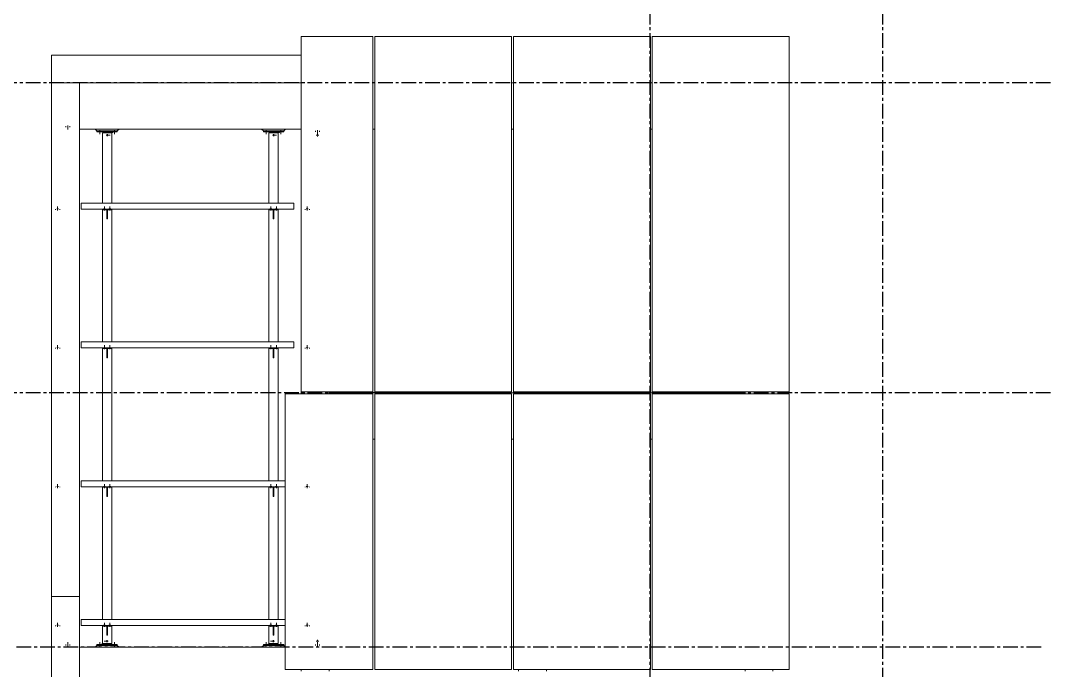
# Model space of a CAD drawing. Header units: millimetres. Extents: x 3774 to 718460, y -768339 to 192544.
# Drawn here: x 477347 to 488485, y -632960 to -625937 of the extents above; entities that cross this region are included whole.
import ezdxf

# ---------------------------------------------------------------- set-up
doc = ezdxf.new("R2010")
doc.units = ezdxf.units.MM
for name, pattern in [('CENTER', [50.8, 31.75, -6.35, 6.35, -6.35]), ('XKITLINE00', [0]), ('XKITLINE02', [4, 2, -2])]:
    doc.linetypes.add(name, pattern=pattern)
doc.layers.add('000 - EXISTING_PRECAST_MAIN_COLOR_2', color=7, linetype='Continuous')
doc.layers.add('Bolt', color=7, linetype='Continuous', lineweight=0)
doc.layers.add('Part', color=7, linetype='Continuous', lineweight=0)

# ---------------------------------------------------------------- blocks, each defined once
blk = doc.blocks.new('*A24055287')
at = {"layer": 'Part', "color": 7, "linetype": 'XKITLINE00', "lineweight": 0}
for p, q in [((2690.472485, -60.713163), (2691.672565, -60.713163)), ((2690.472487, -60.79316), (2690.472487, -60.713163)), ((2692.072565, -60.713163), (2696.632565, -60.713163)), ((2697.032565, -60.713163), (2703.672565, -60.713163)), ((2704.072565, -60.713163), (2710.232565, -60.713163)), ((2710.632565, -60.713163), (2715.672565, -60.713163)), ((2716.072565, -60.713163), (2720.632565, -60.713163)), ((2721.032565, -60.713163), (2725.272565, -60.713163)), ((2725.672565, -60.713163), (2726.472549, -60.713163)), ((2726.472547, -60.713163), (2726.472549, -60.713163)), ((2726.472549, -60.713163), (2726.472549, -60.79316)), ((2694.272525, -64.713163), (2694.432525, -64.713163)), ((2706.272525, -64.713163), (2706.432525, -64.713163)), ((2718.272525, -64.713163), (2718.432525, -64.713163))]:
    blk.add_line(p, q, dxfattribs=at)
blk = doc.blocks.new('*A24065288')
at = {"layer": 'Part', "color": 7, "linetype": 'XKITLINE00', "lineweight": 0}
for p, q in [((2694.272525, -82.713163), (2694.432525, -82.713163)), ((2706.272525, -82.713163), (2706.432525, -82.713163)), ((2718.272525, -82.713163), (2718.432525, -82.713163)), ((2690.472487, -84.79316), (2690.472487, -84.63316)), ((2726.472549, -84.79316), (2726.472549, -84.63316)), ((2694.272525, -86.713163), (2694.432525, -86.713163)), ((2706.272525, -86.713163), (2706.432525, -86.713163)), ((2718.272525, -86.713163), (2718.432525, -86.713163))]:
    blk.add_line(p, q, dxfattribs=at)
blk = doc.blocks.new('*A24075289')
at = {"layer": 'Part', "color": 7, "linetype": 'XKITLINE00', "lineweight": 0}
for p, q in [((2709.632565, -60.713163), (2710.232565, -60.713163)), ((2709.632565, -60.793163), (2709.632565, -60.713163)), ((2710.632565, -60.713163), (2711.232565, -60.713163)), ((2711.232565, -60.713163), (2711.232565, -60.793163))]:
    blk.add_line(p, q, dxfattribs=at)
blk = doc.blocks.new('*A24085290')
at = {"layer": 'Part', "color": 7, "linetype": 'XKITLINE00', "lineweight": 0}
for p, q in [((2694.272525, -33.913163), (2694.432525, -33.913163)), ((2706.272525, -33.913163), (2706.432525, -33.913163)), ((2718.272525, -33.913163), (2718.432525, -33.913163)), ((2694.272525, -37.913163), (2694.432525, -37.913163)), ((2706.272525, -37.913163), (2706.432525, -37.913163)), ((2718.272525, -37.913163), (2718.432525, -37.913163))]:
    blk.add_line(p, q, dxfattribs=at)
blk = doc.blocks.new('*A24165298')
at = {"layer": 'Part', "color": 7, "linetype": 'XKITLINE00', "lineweight": 0}
for p, q in [((2706.872491, -84.79316), (2706.872491, -84.63316)), ((2709.272491, -84.79316), (2709.272491, -84.63316)), ((2706.872491, -108.79316), (2706.872491, -108.63316)), ((2709.272491, -108.79316), (2709.272491, -108.63316))]:
    blk.add_line(p, q, dxfattribs=at)
blk = doc.blocks.new('*A24175299')
at = {"layer": 'Part', "color": 7, "linetype": 'XKITLINE00', "lineweight": 0}
for p, q in [((2726.472552, -84.79316), (2726.472552, -84.63316)), ((2728.872552, -84.79316), (2728.872552, -84.63316)), ((2726.472552, -108.79316), (2726.472552, -108.63316)), ((2728.872552, -108.79316), (2728.872552, -108.63316))]:
    blk.add_line(p, q, dxfattribs=at)
blk = doc.blocks.new('*A24185300')
at = {"layer": 'Part', "color": 7, "linetype": 'XKITLINE00', "lineweight": 0}
for p, q in [((2688.07249, -84.79316), (2688.07249, -84.63316)), ((2690.47249, -84.79316), (2690.47249, -84.63316)), ((2688.07249, -108.79316), (2688.07249, -108.63316)), ((2690.47249, -108.79316), (2690.47249, -108.63316))]:
    blk.add_line(p, q, dxfattribs=at)
blk = doc.blocks.new('*A24395321')
at = {"layer": 'Part', "color": 7, "linetype": 'XKITLINE00', "lineweight": 0}
for p, q in [((2666.472526, -124.713163), (2666.472526, -78.313163)), ((2666.472526, -78.313163), (2668.872526, -78.313163)), ((2668.872526, -124.713163), (2668.872526, -78.313163)), ((2666.472526, -124.713163), (2668.872526, -124.713163))]:
    blk.add_line(p, q, dxfattribs=at)
blk = doc.blocks.new('*A25105392')
at = {"layer": 'Part', "color": 7, "linetype": 'XKITLINE00', "lineweight": 0}
for p, q in [((2666.472526, -78.313163), (2666.472526, -33.913163)), ((2666.472526, -33.913163), (2668.872526, -33.913163)), ((2668.872526, -78.313163), (2668.872526, -33.913163)), ((2666.472526, -78.313163), (2668.872526, -78.313163))]:
    blk.add_line(p, q, dxfattribs=at)
blk = doc.blocks.new('*A25115393')
at = {"layer": 'Part', "color": 7, "linetype": 'XKITLINE00', "lineweight": 0}
for p, q in [((2686.072523, -38.233163), (2685.272523, -38.233163)), ((2685.272523, -44.313163), (2685.272523, -38.233163)), ((2686.072523, -44.313163), (2686.072523, -38.233163)), ((2685.272523, -56.313163), (2685.272523, -44.881163)), ((2686.072523, -56.313163), (2686.072523, -44.881163)), ((2685.272523, -68.313163), (2685.272523, -56.881163)), ((2686.072523, -68.313163), (2686.072523, -56.881163)), ((2685.272523, -80.313163), (2685.272523, -68.881163)), ((2686.072523, -80.313163), (2686.072523, -68.881163)), ((2685.272523, -82.393163), (2685.272523, -80.881163)), ((2686.072523, -82.393163), (2686.072523, -80.881163)), ((2685.272523, -82.393163), (2686.072523, -82.393163))]:
    blk.add_line(p, q, dxfattribs=at)
blk = doc.blocks.new('*A25125394')
at = {"layer": 'Part', "color": 7, "linetype": 'XKITLINE00', "lineweight": 0}
for p, q in [((2671.672523, -38.233163), (2670.872523, -38.233163)), ((2670.872523, -44.313163), (2670.872523, -38.233163)), ((2671.672523, -44.313163), (2671.672523, -38.233163)), ((2670.872523, -56.313163), (2670.872523, -44.881163)), ((2671.672523, -56.313163), (2671.672523, -44.881163)), ((2670.872523, -68.313163), (2670.872523, -56.881163)), ((2671.672523, -68.313163), (2671.672523, -56.881163)), ((2670.872523, -80.313163), (2670.872523, -68.881163)), ((2671.672523, -80.313163), (2671.672523, -68.881163)), ((2670.872523, -82.393163), (2670.872523, -80.881163)), ((2671.672523, -82.393163), (2671.672523, -80.881163)), ((2670.872523, -82.393163), (2671.672523, -82.393163))]:
    blk.add_line(p, q, dxfattribs=at)
blk = doc.blocks.new('*A25135395')
at = {"layer": 'Part', "color": 7, "linetype": 'XKITLINE00', "lineweight": 0}
for p, q in [((2685.648523, -81.681163), (2685.648523, -80.881163)), ((2685.648523, -80.881163), (2685.696523, -80.881163)), ((2685.696523, -81.681163), (2685.696523, -80.881163)), ((2685.648523, -81.121163), (2685.696523, -81.121163)), ((2685.648523, -81.681163), (2685.696523, -81.681163))]:
    blk.add_line(p, q, dxfattribs=at)
blk = doc.blocks.new('*A25145396')
at = {"layer": 'Part', "color": 7, "linetype": 'XKITLINE00', "lineweight": 0}
for p, q in [((2685.272523, -80.833163), (2685.272523, -80.881163)), ((2685.272523, -80.881163), (2686.072523, -80.881163)), ((2686.072523, -80.881163), (2686.072523, -80.833163))]:
    blk.add_line(p, q, dxfattribs=at)
blk = doc.blocks.new('*A25155397')
at = {"layer": 'Part', "color": 7, "linetype": 'XKITLINE00', "lineweight": 0}
for p, q in [((2685.608523, -82.433163), (2685.168523, -82.433163)), ((2685.168523, -82.433163), (2685.168523, -82.473163)), ((2685.608523, -82.393163), (2685.608523, -82.433163)), ((2685.648523, -82.473163), (2685.648523, -82.393163))]:
    blk.add_line(p, q, dxfattribs=at)
blk = doc.blocks.new('*A25165398')
at = {"layer": 'Part', "color": 7, "linetype": 'XKITLINE00', "lineweight": 0}
for p, q in [((2684.632523, -82.713163), (2684.792523, -82.553163)), ((2684.792523, -82.553163), (2686.552523, -82.553163)), ((2686.552523, -82.553163), (2686.672525, -82.673165))]:
    blk.add_line(p, q, dxfattribs=at)
blk = doc.blocks.new('*A25175399')
at = {"layer": 'Part', "color": 7, "linetype": 'XKITLINE00', "lineweight": 0}
for p, q in [((2686.552523, -82.473163), (2684.792523, -82.473163)), ((2684.792523, -82.473163), (2684.792523, -82.553163)), ((2686.552523, -82.553163), (2684.792523, -82.553163)), ((2686.552523, -82.473163), (2686.552523, -82.553163))]:
    blk.add_line(p, q, dxfattribs=at)
blk = doc.blocks.new('*A25195401')
at = {"layer": 'Part', "color": 7, "linetype": 'XKITLINE00', "lineweight": 0}
for p, q in [((2671.248523, -81.681163), (2671.248523, -80.881163)), ((2671.248523, -80.881163), (2671.296523, -80.881163)), ((2671.296523, -81.681163), (2671.296523, -80.881163)), ((2671.248523, -81.121163), (2671.296523, -81.121163)), ((2671.248523, -81.681163), (2671.296523, -81.681163))]:
    blk.add_line(p, q, dxfattribs=at)
blk = doc.blocks.new('*A25205402')
at = {"layer": 'Part', "color": 7, "linetype": 'XKITLINE00', "lineweight": 0}
for p, q in [((2670.872523, -80.833163), (2670.872523, -80.881163)), ((2670.872523, -80.881163), (2671.672523, -80.881163)), ((2671.672523, -80.881163), (2671.672523, -80.833163))]:
    blk.add_line(p, q, dxfattribs=at)
blk = doc.blocks.new('*A25215403')
at = {"layer": 'Part', "color": 7, "linetype": 'XKITLINE00', "lineweight": 0}
for p, q in [((2671.208523, -82.433163), (2670.768523, -82.433163)), ((2670.768523, -82.433163), (2670.768523, -82.473163)), ((2671.208523, -82.393163), (2671.208523, -82.433163)), ((2671.248523, -82.473163), (2671.248523, -82.393163))]:
    blk.add_line(p, q, dxfattribs=at)
blk = doc.blocks.new('*A25225404')
at = {"layer": 'Part', "color": 7, "linetype": 'XKITLINE00', "lineweight": 0}
for p, q in [((2670.232523, -82.713163), (2670.392523, -82.553163)), ((2670.392523, -82.553163), (2672.152523, -82.553163)), ((2672.152523, -82.553163), (2672.312523, -82.713163))]:
    blk.add_line(p, q, dxfattribs=at)
blk = doc.blocks.new('*A25235405')
at = {"layer": 'Part', "color": 7, "linetype": 'XKITLINE00', "lineweight": 0}
for p, q in [((2672.152523, -82.473163), (2670.392523, -82.473163)), ((2670.392523, -82.473163), (2670.392523, -82.553163)), ((2672.152523, -82.553163), (2670.392523, -82.553163)), ((2672.152523, -82.473163), (2672.152523, -82.553163))]:
    blk.add_line(p, q, dxfattribs=at)
blk = doc.blocks.new('*A25245406')
at = {"layer": 'Part', "color": 7, "linetype": 'XKITLINE00', "lineweight": 0}
for p, q in [((2669.032526, -68.313163), (2686.672525, -68.313163)), ((2669.032526, -68.833163), (2669.032526, -68.313163)), ((2686.672525, -68.833163), (2669.032526, -68.833163))]:
    blk.add_line(p, q, dxfattribs=at)
blk = doc.blocks.new('*A25255407')
at = {"layer": 'Part', "color": 7, "linetype": 'XKITLINE00', "lineweight": 0}
for p, q in [((2687.432489, -56.313163), (2669.032526, -56.313163)), ((2669.032526, -56.833163), (2669.032526, -56.313163)), ((2687.432489, -56.833163), (2669.032526, -56.833163)), ((2687.432489, -56.833163), (2687.432489, -56.313163))]:
    blk.add_line(p, q, dxfattribs=at)
blk = doc.blocks.new('*A25265408')
at = {"layer": 'Part', "color": 7, "linetype": 'XKITLINE00', "lineweight": 0}
for p, q in [((2687.432489, -44.313163), (2669.032526, -44.313163)), ((2669.032526, -44.833163), (2669.032526, -44.313163)), ((2687.432489, -44.833163), (2687.432489, -44.313163)), ((2687.432489, -44.833163), (2669.032526, -44.833163))]:
    blk.add_line(p, q, dxfattribs=at)
blk = doc.blocks.new('*A25275409')
at = {"layer": 'Part', "color": 7, "linetype": 'XKITLINE00', "lineweight": 0}
for p, q in [((2685.272523, -56.833163), (2685.272523, -56.881163)), ((2685.272523, -56.881163), (2686.072523, -56.881163)), ((2686.072523, -56.881163), (2686.072523, -56.833163))]:
    blk.add_line(p, q, dxfattribs=at)
blk = doc.blocks.new('*A25285410')
at = {"layer": 'Part', "color": 7, "linetype": 'XKITLINE00', "lineweight": 0}
for p, q in [((2685.648523, -57.681163), (2685.648523, -56.881163)), ((2685.648523, -56.881163), (2685.696523, -56.881163)), ((2685.696523, -57.681163), (2685.696523, -56.881163)), ((2685.648523, -57.121163), (2685.696523, -57.121163)), ((2685.648523, -57.681163), (2685.696523, -57.681163))]:
    blk.add_line(p, q, dxfattribs=at)
blk = doc.blocks.new('*A25295411')
at = {"layer": 'Part', "color": 7, "linetype": 'XKITLINE00', "lineweight": 0}
for p, q in [((2685.648523, -69.681163), (2685.648523, -68.881163)), ((2685.648523, -68.881163), (2685.696523, -68.881163)), ((2685.648523, -69.121163), (2685.696523, -69.121163)), ((2685.696523, -69.681163), (2685.696523, -68.881163)), ((2685.648523, -69.681163), (2685.696523, -69.681163))]:
    blk.add_line(p, q, dxfattribs=at)
blk = doc.blocks.new('*A25305412')
at = {"layer": 'Part', "color": 7, "linetype": 'XKITLINE00', "lineweight": 0}
for p, q in [((2685.272523, -68.833163), (2685.272523, -68.881163)), ((2685.272523, -68.881163), (2686.072523, -68.881163)), ((2686.072523, -68.881163), (2686.072523, -68.833163))]:
    blk.add_line(p, q, dxfattribs=at)
blk = doc.blocks.new('*A25315413')
at = {"layer": 'Part', "color": 7, "linetype": 'XKITLINE00', "lineweight": 0}
for p, q in [((2671.248523, -57.681163), (2671.248523, -56.881163)), ((2671.248523, -56.881163), (2671.296523, -56.881163)), ((2671.296523, -57.681163), (2671.296523, -56.881163)), ((2671.248523, -57.121163), (2671.296523, -57.121163)), ((2671.248523, -57.681163), (2671.296523, -57.681163))]:
    blk.add_line(p, q, dxfattribs=at)
blk = doc.blocks.new('*A25325414')
at = {"layer": 'Part', "color": 7, "linetype": 'XKITLINE00', "lineweight": 0}
for p, q in [((2670.872523, -56.833163), (2670.872523, -56.881163)), ((2670.872523, -56.881163), (2671.672523, -56.881163)), ((2671.672523, -56.881163), (2671.672523, -56.833163))]:
    blk.add_line(p, q, dxfattribs=at)
blk = doc.blocks.new('*A25335415')
at = {"layer": 'Part', "color": 7, "linetype": 'XKITLINE00', "lineweight": 0}
for p, q in [((2671.248523, -69.681163), (2671.248523, -68.881163)), ((2671.248523, -68.881163), (2671.296523, -68.881163)), ((2671.248523, -69.121163), (2671.296523, -69.121163)), ((2671.296523, -69.681163), (2671.296523, -68.881163)), ((2671.248523, -69.681163), (2671.296523, -69.681163))]:
    blk.add_line(p, q, dxfattribs=at)
blk = doc.blocks.new('*A25345416')
at = {"layer": 'Part', "color": 7, "linetype": 'XKITLINE00', "lineweight": 0}
for p, q in [((2670.872523, -68.833163), (2670.872523, -68.881163)), ((2670.872523, -68.881163), (2671.672523, -68.881163)), ((2671.672523, -68.881163), (2671.672523, -68.833163))]:
    blk.add_line(p, q, dxfattribs=at)
blk = doc.blocks.new('*A25355417')
at = {"layer": 'Part', "color": 7, "linetype": 'XKITLINE00', "lineweight": 0}
for p, q in [((2685.272523, -44.833163), (2685.272523, -44.881163)), ((2685.272523, -44.881163), (2686.072523, -44.881163)), ((2686.072523, -44.881163), (2686.072523, -44.833163))]:
    blk.add_line(p, q, dxfattribs=at)
blk = doc.blocks.new('*A25365418')
at = {"layer": 'Part', "color": 7, "linetype": 'XKITLINE00', "lineweight": 0}
for p, q in [((2685.648523, -45.681163), (2685.648523, -44.881163)), ((2685.648523, -44.881163), (2685.696523, -44.881163)), ((2685.648523, -45.121163), (2685.696523, -45.121163)), ((2685.696523, -45.681163), (2685.696523, -44.881163)), ((2685.648523, -45.681163), (2685.696523, -45.681163))]:
    blk.add_line(p, q, dxfattribs=at)
blk = doc.blocks.new('*A25375419')
at = {"layer": 'Part', "color": 7, "linetype": 'XKITLINE00', "lineweight": 0}
for p, q in [((2671.248523, -45.681163), (2671.248523, -44.881163)), ((2671.248523, -44.881163), (2671.296523, -44.881163)), ((2671.248523, -45.121163), (2671.296523, -45.121163)), ((2671.296523, -45.681163), (2671.296523, -44.881163)), ((2671.248523, -45.681163), (2671.296523, -45.681163))]:
    blk.add_line(p, q, dxfattribs=at)
blk = doc.blocks.new('*A25385420')
at = {"layer": 'Part', "color": 7, "linetype": 'XKITLINE00', "lineweight": 0}
for p, q in [((2670.872523, -44.833163), (2670.872523, -44.881163)), ((2670.872523, -44.881163), (2671.672523, -44.881163)), ((2671.672523, -44.881163), (2671.672523, -44.833163))]:
    blk.add_line(p, q, dxfattribs=at)
blk = doc.blocks.new('*A25395421')
at = {"layer": 'Part', "color": 7, "linetype": 'XKITLINE00', "lineweight": 0}
for p, q in [((2668.872524, -33.913163), (2688.07249, -33.913163)), ((2668.872526, -37.913163), (2668.872526, -33.913163)), ((2668.872524, -37.913163), (2688.07249, -37.913163))]:
    blk.add_line(p, q, dxfattribs=at)
blk = doc.blocks.new('*A25405422')
at = {"layer": 'Bolt'}
for points in [[(2685.377, -80.833), (2685.377, -80.785), (2685.489, -80.785), (2685.489, -80.833)], [(2685.377, -80.881), (2685.377, -80.833), (2685.489, -80.833), (2685.489, -80.881)], [(2685.857, -80.833), (2685.857, -80.785), (2685.969, -80.785), (2685.969, -80.833)], [(2685.857, -80.881), (2685.857, -80.833), (2685.969, -80.833), (2685.969, -80.881)]]:
    blk.add_hatch(color=7, dxfattribs=at).paths.add_polyline_path(points, flags=17)
at = {"layer": 'Bolt', "color": 7, "linetype": 'XKITLINE00', "lineweight": 0}
for p, q in [((2685.377, -80.833), (2685.377, -80.785)), ((2685.377, -80.881), (2685.377, -80.833)), ((2685.433, -80.945), (2685.433, -80.601)), ((2685.489, -80.833), (2685.489, -80.785)), ((2685.489, -80.881), (2685.489, -80.833)), ((2685.857, -80.833), (2685.857, -80.785)), ((2685.857, -80.881), (2685.857, -80.833)), ((2685.913, -80.945), (2685.913, -80.601)), ((2685.969, -80.833), (2685.969, -80.785)), ((2685.969, -80.881), (2685.969, -80.833))]:
    blk.add_line(p, q, dxfattribs=at)
blk = doc.blocks.new('*A25415423')
at = {"layer": 'Bolt'}
for points in [[(2685.089, -82.473), (2685.089, -82.553), (2684.977, -82.553), (2684.977, -82.473)], [(2686.369, -82.473), (2686.369, -82.553), (2686.257, -82.553), (2686.257, -82.473)]]:
    blk.add_hatch(color=7, dxfattribs=at).paths.add_polyline_path(points, flags=17)
at = {"layer": 'Bolt', "color": 7, "linetype": 'XKITLINE00', "lineweight": 0}
for p, q in [((2684.977, -82.553), (2684.977, -82.473)), ((2685.033, -82.617), (2685.033, -82.273)), ((2685.089, -82.553), (2685.089, -82.473)), ((2686.257, -82.553), (2686.257, -82.473)), ((2686.313, -82.617), (2686.313, -82.273)), ((2686.369, -82.553), (2686.369, -82.473))]:
    blk.add_line(p, q, dxfattribs=at)
blk = doc.blocks.new('*A25425424')
at = {"layer": 'Bolt', "color": 7, "linetype": 'XKITLINE02', "lineweight": 0}
for p, q in [((2685.759883, -82.193163), (2685.416523, -82.193163)), ((2685.648523, -82.137163), (2685.608523, -82.137163)), ((2685.648523, -82.249163), (2685.608523, -82.249163)), ((2685.696523, -82.137163), (2685.648523, -82.137163)), ((2685.696523, -82.249163), (2685.648523, -82.249163))]:
    blk.add_line(p, q, dxfattribs=at)
blk = doc.blocks.new('*A25435425')
at = {"layer": 'Bolt'}
for points in [[(2670.977, -80.833), (2670.977, -80.785), (2671.089, -80.785), (2671.089, -80.833)], [(2670.977, -80.881), (2670.977, -80.833), (2671.089, -80.833), (2671.089, -80.881)], [(2671.457, -80.833), (2671.457, -80.785), (2671.569, -80.785), (2671.569, -80.833)], [(2671.457, -80.881), (2671.457, -80.833), (2671.569, -80.833), (2671.569, -80.881)]]:
    blk.add_hatch(color=7, dxfattribs=at).paths.add_polyline_path(points, flags=17)
at = {"layer": 'Bolt', "color": 7, "linetype": 'XKITLINE00', "lineweight": 0}
for p, q in [((2670.977, -80.833), (2670.977, -80.785)), ((2670.977, -80.881), (2670.977, -80.833)), ((2671.033, -80.945), (2671.033, -80.601)), ((2671.089, -80.833), (2671.089, -80.785)), ((2671.089, -80.881), (2671.089, -80.833)), ((2671.457, -80.833), (2671.457, -80.785)), ((2671.457, -80.881), (2671.457, -80.833)), ((2671.513, -80.945), (2671.513, -80.601)), ((2671.569, -80.833), (2671.569, -80.785)), ((2671.569, -80.881), (2671.569, -80.833))]:
    blk.add_line(p, q, dxfattribs=at)
blk = doc.blocks.new('*A25445426')
at = {"layer": 'Bolt', "color": 7, "linetype": 'XKITLINE02', "lineweight": 0}
for p, q in [((2666.816525, -80.881163), (2666.816525, -80.833163)), ((2666.936525, -80.833163), (2666.936525, -80.785163)), ((2666.992525, -80.944523), (2666.992525, -80.601163)), ((2667.048525, -80.833163), (2667.048525, -80.785163)), ((2667.168525, -80.881163), (2667.168525, -80.833163))]:
    blk.add_line(p, q, dxfattribs=at)
blk = doc.blocks.new('*A25455427')
at = {"layer": 'Bolt', "color": 7, "linetype": 'XKITLINE02', "lineweight": 0}
for p, q in [((2667.696526, -82.553163), (2667.696526, -82.473163)), ((2667.872526, -82.616523), (2667.872526, -82.273163)), ((2668.048526, -82.553163), (2668.048526, -82.473163))]:
    blk.add_line(p, q, dxfattribs=at)
blk = doc.blocks.new('*A25465428')
at = {"layer": 'Bolt'}
for points in [[(2670.689, -82.473), (2670.689, -82.553), (2670.577, -82.553), (2670.577, -82.473)], [(2671.969, -82.473), (2671.969, -82.553), (2671.857, -82.553), (2671.857, -82.473)]]:
    blk.add_hatch(color=7, dxfattribs=at).paths.add_polyline_path(points, flags=17)
at = {"layer": 'Bolt', "color": 7, "linetype": 'XKITLINE00', "lineweight": 0}
for p, q in [((2670.577, -82.553), (2670.577, -82.473)), ((2670.633, -82.617), (2670.633, -82.273)), ((2670.689, -82.553), (2670.689, -82.473)), ((2671.857, -82.553), (2671.857, -82.473)), ((2671.913, -82.617), (2671.913, -82.273)), ((2671.969, -82.553), (2671.969, -82.473))]:
    blk.add_line(p, q, dxfattribs=at)
blk = doc.blocks.new('*A25475429')
at = {"layer": 'Bolt', "color": 7, "linetype": 'XKITLINE02', "lineweight": 0}
for p, q in [((2671.359883, -82.193163), (2671.016523, -82.193163)), ((2671.248523, -82.137163), (2671.208523, -82.137163)), ((2671.248523, -82.249163), (2671.208523, -82.249163)), ((2671.296523, -82.137163), (2671.248523, -82.137163)), ((2671.296523, -82.249163), (2671.248523, -82.249163))]:
    blk.add_line(p, q, dxfattribs=at)
blk = doc.blocks.new('*A25485430')
at = {"layer": 'Bolt'}
for points in [[(2685.377, -56.833), (2685.377, -56.785), (2685.489, -56.785), (2685.489, -56.833)], [(2685.377, -56.881), (2685.377, -56.833), (2685.489, -56.833), (2685.489, -56.881)], [(2685.857, -56.833), (2685.857, -56.785), (2685.969, -56.785), (2685.969, -56.833)], [(2685.857, -56.881), (2685.857, -56.833), (2685.969, -56.833), (2685.969, -56.881)]]:
    blk.add_hatch(color=7, dxfattribs=at).paths.add_polyline_path(points, flags=17)
at = {"layer": 'Bolt', "color": 7, "linetype": 'XKITLINE00', "lineweight": 0}
for p, q in [((2685.377, -56.833), (2685.377, -56.785)), ((2685.377, -56.881), (2685.377, -56.833)), ((2685.433, -56.945), (2685.433, -56.601)), ((2685.489, -56.833), (2685.489, -56.785)), ((2685.489, -56.881), (2685.489, -56.833)), ((2685.857, -56.833), (2685.857, -56.785)), ((2685.857, -56.881), (2685.857, -56.833)), ((2685.913, -56.945), (2685.913, -56.601)), ((2685.969, -56.833), (2685.969, -56.785)), ((2685.969, -56.881), (2685.969, -56.833))]:
    blk.add_line(p, q, dxfattribs=at)
blk = doc.blocks.new('*A25495431')
at = {"layer": 'Bolt', "color": 7, "linetype": 'XKITLINE02', "lineweight": 0}
for p, q in [((2688.416523, -56.881163), (2688.416523, -56.833163)), ((2688.416523, -56.881163), (2688.416523, -56.833163)), ((2688.536523, -56.833163), (2688.536523, -56.785163)), ((2688.536523, -56.833163), (2688.536523, -56.785163)), ((2688.592523, -56.944523), (2688.592523, -56.601163)), ((2688.592523, -56.944523), (2688.592523, -56.601163)), ((2688.648523, -56.833163), (2688.648523, -56.785163)), ((2688.648523, -56.833163), (2688.648523, -56.785163)), ((2688.768523, -56.881163), (2688.768523, -56.833163)), ((2688.768523, -56.881163), (2688.768523, -56.833163))]:
    blk.add_line(p, q, dxfattribs=at)
blk = doc.blocks.new('*A25505432')
at = {"layer": 'Bolt', "color": 7, "linetype": 'XKITLINE02', "lineweight": 0}
for p, q in [((2688.592523, -68.944523), (2688.592523, -68.601163)), ((2688.592523, -68.944523), (2688.592523, -68.601163)), ((2688.416523, -68.881163), (2688.416523, -68.833163)), ((2688.416523, -68.881163), (2688.416523, -68.833163)), ((2688.536523, -68.833163), (2688.536523, -68.785163)), ((2688.536523, -68.833163), (2688.536523, -68.785163)), ((2688.648523, -68.833163), (2688.648523, -68.785163)), ((2688.648523, -68.833163), (2688.648523, -68.785163)), ((2688.768523, -68.881163), (2688.768523, -68.833163)), ((2688.768523, -68.881163), (2688.768523, -68.833163))]:
    blk.add_line(p, q, dxfattribs=at)
blk = doc.blocks.new('*A25515433')
at = {"layer": 'Bolt'}
for points in [[(2685.377, -68.833), (2685.377, -68.785), (2685.489, -68.785), (2685.489, -68.833)], [(2685.377, -68.881), (2685.377, -68.833), (2685.489, -68.833), (2685.489, -68.881)], [(2685.857, -68.833), (2685.857, -68.785), (2685.969, -68.785), (2685.969, -68.833)], [(2685.857, -68.881), (2685.857, -68.833), (2685.969, -68.833), (2685.969, -68.881)]]:
    blk.add_hatch(color=7, dxfattribs=at).paths.add_polyline_path(points, flags=17)
at = {"layer": 'Bolt', "color": 7, "linetype": 'XKITLINE00', "lineweight": 0}
for p, q in [((2685.433, -68.945), (2685.433, -68.601)), ((2685.913, -68.945), (2685.913, -68.601)), ((2685.377, -68.833), (2685.377, -68.785)), ((2685.377, -68.881), (2685.377, -68.833)), ((2685.489, -68.833), (2685.489, -68.785)), ((2685.489, -68.881), (2685.489, -68.833)), ((2685.857, -68.833), (2685.857, -68.785)), ((2685.857, -68.881), (2685.857, -68.833)), ((2685.969, -68.833), (2685.969, -68.785)), ((2685.969, -68.881), (2685.969, -68.833))]:
    blk.add_line(p, q, dxfattribs=at)
blk = doc.blocks.new('*A25525434')
at = {"layer": 'Bolt', "color": 7, "linetype": 'XKITLINE02', "lineweight": 0}
for p, q in [((2666.816525, -56.881163), (2666.816525, -56.833163)), ((2666.936525, -56.833163), (2666.936525, -56.785163)), ((2666.992525, -56.944523), (2666.992525, -56.601163)), ((2667.048525, -56.833163), (2667.048525, -56.785163)), ((2667.168525, -56.881163), (2667.168525, -56.833163))]:
    blk.add_line(p, q, dxfattribs=at)
blk = doc.blocks.new('*A25535435')
at = {"layer": 'Bolt', "color": 7, "linetype": 'XKITLINE02', "lineweight": 0}
for p, q in [((2666.992525, -68.944523), (2666.992525, -68.601163)), ((2666.816525, -68.881163), (2666.816525, -68.833163)), ((2666.936525, -68.833163), (2666.936525, -68.785163)), ((2667.048525, -68.833163), (2667.048525, -68.785163)), ((2667.168525, -68.881163), (2667.168525, -68.833163))]:
    blk.add_line(p, q, dxfattribs=at)
blk = doc.blocks.new('*A25545436')
at = {"layer": 'Bolt'}
for points in [[(2670.977, -56.833), (2670.977, -56.785), (2671.089, -56.785), (2671.089, -56.833)], [(2670.977, -56.881), (2670.977, -56.833), (2671.089, -56.833), (2671.089, -56.881)], [(2671.457, -56.833), (2671.457, -56.785), (2671.569, -56.785), (2671.569, -56.833)], [(2671.457, -56.881), (2671.457, -56.833), (2671.569, -56.833), (2671.569, -56.881)]]:
    blk.add_hatch(color=7, dxfattribs=at).paths.add_polyline_path(points, flags=17)
at = {"layer": 'Bolt', "color": 7, "linetype": 'XKITLINE00', "lineweight": 0}
for p, q in [((2670.977, -56.833), (2670.977, -56.785)), ((2670.977, -56.881), (2670.977, -56.833)), ((2671.033, -56.945), (2671.033, -56.601)), ((2671.089, -56.833), (2671.089, -56.785)), ((2671.089, -56.881), (2671.089, -56.833)), ((2671.457, -56.833), (2671.457, -56.785)), ((2671.457, -56.881), (2671.457, -56.833)), ((2671.513, -56.945), (2671.513, -56.601)), ((2671.569, -56.833), (2671.569, -56.785)), ((2671.569, -56.881), (2671.569, -56.833))]:
    blk.add_line(p, q, dxfattribs=at)
blk = doc.blocks.new('*A25555437')
at = {"layer": 'Bolt'}
for points in [[(2670.977, -68.833), (2670.977, -68.785), (2671.089, -68.785), (2671.089, -68.833)], [(2670.977, -68.881), (2670.977, -68.833), (2671.089, -68.833), (2671.089, -68.881)], [(2671.457, -68.833), (2671.457, -68.785), (2671.569, -68.785), (2671.569, -68.833)], [(2671.457, -68.881), (2671.457, -68.833), (2671.569, -68.833), (2671.569, -68.881)]]:
    blk.add_hatch(color=7, dxfattribs=at).paths.add_polyline_path(points, flags=17)
at = {"layer": 'Bolt', "color": 7, "linetype": 'XKITLINE00', "lineweight": 0}
for p, q in [((2671.033, -68.945), (2671.033, -68.601)), ((2671.513, -68.945), (2671.513, -68.601)), ((2670.977, -68.833), (2670.977, -68.785)), ((2670.977, -68.881), (2670.977, -68.833)), ((2671.089, -68.833), (2671.089, -68.785)), ((2671.089, -68.881), (2671.089, -68.833)), ((2671.457, -68.833), (2671.457, -68.785)), ((2671.457, -68.881), (2671.457, -68.833)), ((2671.569, -68.833), (2671.569, -68.785)), ((2671.569, -68.881), (2671.569, -68.833))]:
    blk.add_line(p, q, dxfattribs=at)
blk = doc.blocks.new('*A25565438')
at = {"layer": 'Bolt'}
for points in [[(2685.377, -44.833), (2685.377, -44.785), (2685.489, -44.785), (2685.489, -44.833)], [(2685.377, -44.881), (2685.377, -44.833), (2685.489, -44.833), (2685.489, -44.881)], [(2685.857, -44.833), (2685.857, -44.785), (2685.969, -44.785), (2685.969, -44.833)], [(2685.857, -44.881), (2685.857, -44.833), (2685.969, -44.833), (2685.969, -44.881)]]:
    blk.add_hatch(color=7, dxfattribs=at).paths.add_polyline_path(points, flags=17)
at = {"layer": 'Bolt', "color": 7, "linetype": 'XKITLINE00', "lineweight": 0}
for p, q in [((2685.377, -44.833), (2685.377, -44.785)), ((2685.377, -44.881), (2685.377, -44.833)), ((2685.433, -44.945), (2685.433, -44.601)), ((2685.489, -44.833), (2685.489, -44.785)), ((2685.489, -44.881), (2685.489, -44.833)), ((2685.857, -44.833), (2685.857, -44.785)), ((2685.857, -44.881), (2685.857, -44.833)), ((2685.913, -44.945), (2685.913, -44.601)), ((2685.969, -44.833), (2685.969, -44.785)), ((2685.969, -44.881), (2685.969, -44.833))]:
    blk.add_line(p, q, dxfattribs=at)
blk = doc.blocks.new('*A25575439')
at = {"layer": 'Bolt', "color": 7, "linetype": 'XKITLINE02', "lineweight": 0}
for p, q in [((2688.416523, -44.881163), (2688.416523, -44.833163)), ((2688.416523, -44.881163), (2688.416523, -44.833163)), ((2688.536523, -44.833163), (2688.536523, -44.785163)), ((2688.536523, -44.833163), (2688.536523, -44.785163)), ((2688.592523, -44.944523), (2688.592523, -44.601163)), ((2688.592523, -44.944523), (2688.592523, -44.601163)), ((2688.648523, -44.833163), (2688.648523, -44.785163)), ((2688.648523, -44.833163), (2688.648523, -44.785163)), ((2688.768523, -44.881163), (2688.768523, -44.833163)), ((2688.768523, -44.881163), (2688.768523, -44.833163))]:
    blk.add_line(p, q, dxfattribs=at)
blk = doc.blocks.new('*A25585440')
at = {"layer": 'Bolt', "color": 7, "linetype": 'XKITLINE02', "lineweight": 0}
for p, q in [((2666.816525, -44.881163), (2666.816525, -44.833163)), ((2666.936525, -44.833163), (2666.936525, -44.785163)), ((2666.992525, -44.944523), (2666.992525, -44.601163)), ((2667.048525, -44.833163), (2667.048525, -44.785163)), ((2667.168525, -44.881163), (2667.168525, -44.833163))]:
    blk.add_line(p, q, dxfattribs=at)
blk = doc.blocks.new('*A25595441')
at = {"layer": 'Bolt'}
for points in [[(2670.977, -44.833), (2670.977, -44.785), (2671.089, -44.785), (2671.089, -44.833)], [(2670.977, -44.881), (2670.977, -44.833), (2671.089, -44.833), (2671.089, -44.881)], [(2671.457, -44.833), (2671.457, -44.785), (2671.569, -44.785), (2671.569, -44.833)], [(2671.457, -44.881), (2671.457, -44.833), (2671.569, -44.833), (2671.569, -44.881)]]:
    blk.add_hatch(color=7, dxfattribs=at).paths.add_polyline_path(points, flags=17)
at = {"layer": 'Bolt', "color": 7, "linetype": 'XKITLINE00', "lineweight": 0}
for p, q in [((2670.977, -44.833), (2670.977, -44.785)), ((2670.977, -44.881), (2670.977, -44.833)), ((2671.033, -44.945), (2671.033, -44.601)), ((2671.089, -44.833), (2671.089, -44.785)), ((2671.089, -44.881), (2671.089, -44.833)), ((2671.457, -44.833), (2671.457, -44.785)), ((2671.457, -44.881), (2671.457, -44.833)), ((2671.513, -44.945), (2671.513, -44.601)), ((2671.569, -44.833), (2671.569, -44.785)), ((2671.569, -44.881), (2671.569, -44.833))]:
    blk.add_line(p, q, dxfattribs=at)
blk = doc.blocks.new('*A25605442')
at = {"layer": 'Bolt', "color": 7, "linetype": 'XKITLINE02', "lineweight": 0}
for p, q in [((2689.296526, -38.073163), (2689.296526, -38.153163)), ((2689.296526, -38.073163), (2689.296526, -38.153163)), ((2689.472526, -38.009803), (2689.472526, -38.353163)), ((2689.472526, -38.009803), (2689.472526, -38.353163)), ((2689.648526, -38.073163), (2689.648526, -38.153163)), ((2689.648526, -38.073163), (2689.648526, -38.153163))]:
    blk.add_line(p, q, dxfattribs=at)
blk = doc.blocks.new('*A25615443')
at = {"layer": 'Bolt', "color": 7, "linetype": 'XKITLINE00', "lineweight": 0}
for p, q in [((2689.360526, -38.433163), (2689.435118, -38.433163)), ((2689.472526, -38.321163), (2689.472526, -38.395755)), ((2689.472526, -38.545163), (2689.472526, -38.470571)), ((2689.584526, -38.433163), (2689.509934, -38.433163))]:
    blk.add_line(p, q, dxfattribs=at)
blk = doc.blocks.new('*A25625444')
at = {"layer": 'Bolt', "color": 7, "linetype": 'XKITLINE02', "lineweight": 0}
for p, q in [((2667.696526, -37.673163), (2667.696526, -37.753163)), ((2667.872526, -37.609803), (2667.872526, -37.953163)), ((2668.048526, -37.673163), (2668.048526, -37.753163))]:
    blk.add_line(p, q, dxfattribs=at)
blk = doc.blocks.new('*A25665448')
at = {"layer": 'Part', "color": 7, "linetype": 'XKITLINE00', "lineweight": 0}
for p, q in [((2706.872524, -60.79316), (2706.872524, -60.63316)), ((2709.272524, -60.79316), (2709.272524, -60.63316))]:
    blk.add_line(p, q, dxfattribs=at)
blk = doc.blocks.new('*A25675449')
at = {"layer": 'Part', "color": 7, "linetype": 'XKITLINE00', "lineweight": 0}
for p, q in [((2688.072524, -60.79316), (2688.072524, -60.63316)), ((2690.472524, -60.79316), (2690.472524, -60.63316))]:
    blk.add_line(p, q, dxfattribs=at)
blk = doc.blocks.new('*A25685450')
at = {"layer": 'Part', "color": 7, "linetype": 'XKITLINE00', "lineweight": 0}
for p, q in [((2703.672565, -60.713163), (2703.672565, -60.63316)), ((2703.672565, -60.713163), (2704.072565, -60.713163)), ((2703.712565, -60.653163), (2703.712565, -60.63316)), ((2704.072565, -60.653163), (2703.712565, -60.653163)), ((2704.072565, -60.713163), (2704.072565, -60.653163))]:
    blk.add_line(p, q, dxfattribs=at)
blk = doc.blocks.new('*A25695451')
at = {"layer": 'Part', "color": 7, "linetype": 'XKITLINE00', "lineweight": 0}
for p, q in [((2696.632565, -60.713163), (2696.632565, -60.63316)), ((2696.632565, -60.713163), (2697.032565, -60.713163)), ((2696.672565, -60.653163), (2696.672565, -60.63316)), ((2697.032565, -60.653163), (2696.672565, -60.653163)), ((2697.032565, -60.713163), (2697.032565, -60.653163))]:
    blk.add_line(p, q, dxfattribs=at)
blk = doc.blocks.new('*A25705452')
at = {"layer": 'Part', "color": 7, "linetype": 'XKITLINE00', "lineweight": 0}
for p, q in [((2696.032565, -60.713163), (2696.632565, -60.713163)), ((2696.032565, -60.793163), (2696.032565, -60.713163)), ((2697.032565, -60.713163), (2697.632565, -60.713163)), ((2697.632565, -60.713163), (2697.632565, -60.793163))]:
    blk.add_line(p, q, dxfattribs=at)
blk = doc.blocks.new('*A25715453')
at = {"layer": 'Part', "color": 7, "linetype": 'XKITLINE00', "lineweight": 0}
for p, q in [((2703.072565, -60.713163), (2703.672565, -60.713163)), ((2703.072565, -60.793163), (2703.072565, -60.713163)), ((2704.072565, -60.713163), (2704.672565, -60.713163)), ((2704.672565, -60.713163), (2704.672565, -60.793163))]:
    blk.add_line(p, q, dxfattribs=at)
blk = doc.blocks.new('*A25725454')
at = {"layer": 'Part', "color": 7, "linetype": 'XKITLINE00', "lineweight": 0}
for p, q in [((2691.072565, -60.713163), (2691.672565, -60.713163)), ((2691.072565, -60.793163), (2691.072565, -60.713163)), ((2692.072565, -60.713163), (2692.672565, -60.713163)), ((2692.672565, -60.713163), (2692.672565, -60.793163))]:
    blk.add_line(p, q, dxfattribs=at)
blk = doc.blocks.new('*A25735455')
at = {"layer": 'Part', "color": 7, "linetype": 'XKITLINE00', "lineweight": 0}
for p, q in [((2691.672565, -60.713163), (2691.672565, -60.63316)), ((2691.672565, -60.713163), (2692.072565, -60.713163)), ((2691.712565, -60.653163), (2691.712565, -60.63316)), ((2692.072565, -60.653163), (2691.712565, -60.653163)), ((2692.072565, -60.713163), (2692.072565, -60.653163))]:
    blk.add_line(p, q, dxfattribs=at)
blk = doc.blocks.new('*A25745456')
at = {"layer": 'Part', "color": 7, "linetype": 'XKITLINE00', "lineweight": 0}
for p, q in [((2668.872526, -82.713163), (2686.672525, -82.713163)), ((2668.872528, -86.713163), (2668.872528, -82.713163)), ((2668.872526, -86.713163), (2686.672525, -86.713163))]:
    blk.add_line(p, q, dxfattribs=at)
blk = doc.blocks.new('*A25755457')
at = {"layer": 'Part', "color": 7, "linetype": 'XKITLINE00', "lineweight": 0}
for p, q in [((2669.032526, -80.313163), (2686.672525, -80.313163)), ((2669.032526, -80.833163), (2669.032526, -80.313163)), ((2686.672525, -80.833163), (2669.032526, -80.833163))]:
    blk.add_line(p, q, dxfattribs=at)
blk = doc.blocks.new('*A25835465')
at = {"layer": 'Bolt', "color": 7, "linetype": 'XKITLINE02', "lineweight": 0}
for p, q in [((2689.296526, -82.553163), (2689.296526, -82.473163)), ((2689.296526, -82.553163), (2689.296526, -82.473163)), ((2689.472526, -82.616523), (2689.472526, -82.273163)), ((2689.472526, -82.616523), (2689.472526, -82.273163)), ((2689.648526, -82.553163), (2689.648526, -82.473163)), ((2689.648526, -82.553163), (2689.648526, -82.473163))]:
    blk.add_line(p, q, dxfattribs=at)
blk = doc.blocks.new('*A25845466')
at = {"layer": 'Bolt', "color": 7, "linetype": 'XKITLINE00', "lineweight": 0}
for p, q in [((2689.360526, -82.193163), (2689.435118, -82.193163)), ((2689.472526, -82.081163), (2689.472526, -82.155755)), ((2689.472526, -82.305163), (2689.472526, -82.230571)), ((2689.584526, -82.193163), (2689.509934, -82.193163))]:
    blk.add_line(p, q, dxfattribs=at)
blk = doc.blocks.new('*A25855467')
at = {"layer": 'Bolt', "color": 7, "linetype": 'XKITLINE02', "lineweight": 0}
for p, q in [((2688.592525, -68.944523), (2688.592525, -68.601163)), ((2688.592525, -68.944523), (2688.592525, -68.601163)), ((2688.416525, -68.881163), (2688.416525, -68.833163)), ((2688.416525, -68.881163), (2688.416525, -68.833163)), ((2688.536525, -68.833163), (2688.536525, -68.785163)), ((2688.536525, -68.833163), (2688.536525, -68.785163)), ((2688.648525, -68.833163), (2688.648525, -68.785163)), ((2688.648525, -68.833163), (2688.648525, -68.785163)), ((2688.768525, -68.881163), (2688.768525, -68.833163)), ((2688.768525, -68.881163), (2688.768525, -68.833163))]:
    blk.add_line(p, q, dxfattribs=at)
blk = doc.blocks.new('*A25865468')
at = {"layer": 'Bolt', "color": 7, "linetype": 'XKITLINE02', "lineweight": 0}
for p, q in [((2688.416525, -80.881163), (2688.416525, -80.833163)), ((2688.416525, -80.881163), (2688.416525, -80.833163)), ((2688.536525, -80.833163), (2688.536525, -80.785163)), ((2688.536525, -80.833163), (2688.536525, -80.785163)), ((2688.592525, -80.944523), (2688.592525, -80.601163)), ((2688.592525, -80.944523), (2688.592525, -80.601163)), ((2688.648525, -80.833163), (2688.648525, -80.785163)), ((2688.648525, -80.833163), (2688.648525, -80.785163)), ((2688.768525, -80.881163), (2688.768525, -80.833163)), ((2688.768525, -80.881163), (2688.768525, -80.833163))]:
    blk.add_line(p, q, dxfattribs=at)
blk = doc.blocks.new('*A25875469')
at = {"layer": 'Bolt', "color": 7, "linetype": 'XKITLINE02', "lineweight": 0}
for p, q in [((2688.416525, -56.881163), (2688.416525, -56.833163)), ((2688.416525, -56.881163), (2688.416525, -56.833163)), ((2688.536525, -56.833163), (2688.536525, -56.785163)), ((2688.536525, -56.833163), (2688.536525, -56.785163)), ((2688.592525, -56.944523), (2688.592525, -56.601163)), ((2688.592525, -56.944523), (2688.592525, -56.601163)), ((2688.648525, -56.833163), (2688.648525, -56.785163)), ((2688.648525, -56.833163), (2688.648525, -56.785163)), ((2688.768525, -56.881163), (2688.768525, -56.833163)), ((2688.768525, -56.881163), (2688.768525, -56.833163))]:
    blk.add_line(p, q, dxfattribs=at)
blk = doc.blocks.new('*A25885470')
at = {"layer": 'Bolt', "color": 7, "linetype": 'XKITLINE02', "lineweight": 0}
for p, q in [((2688.416525, -44.881163), (2688.416525, -44.833163)), ((2688.416525, -44.881163), (2688.416525, -44.833163)), ((2688.536525, -44.833163), (2688.536525, -44.785163)), ((2688.536525, -44.833163), (2688.536525, -44.785163)), ((2688.592525, -44.944523), (2688.592525, -44.601163)), ((2688.592525, -44.944523), (2688.592525, -44.601163)), ((2688.648525, -44.833163), (2688.648525, -44.785163)), ((2688.648525, -44.833163), (2688.648525, -44.785163)), ((2688.768525, -44.881163), (2688.768525, -44.833163)), ((2688.768525, -44.881163), (2688.768525, -44.833163))]:
    blk.add_line(p, q, dxfattribs=at)
blk = doc.blocks.new('*A25915473')
at = {"layer": 'Bolt', "color": 7, "linetype": 'XKITLINE02', "lineweight": 0}
for p, q in [((2689.296526, -82.553163), (2689.296526, -82.473163)), ((2689.296526, -82.553163), (2689.296526, -82.473163)), ((2689.472526, -82.616523), (2689.472526, -82.273163)), ((2689.472526, -82.616523), (2689.472526, -82.273163)), ((2689.648526, -82.553163), (2689.648526, -82.473163)), ((2689.648526, -82.553163), (2689.648526, -82.473163))]:
    blk.add_line(p, q, dxfattribs=at)
blk = doc.blocks.new('*A25925474')
at = {"layer": 'Bolt', "color": 7, "linetype": 'XKITLINE00', "lineweight": 0}
for p, q in [((2689.360526, -82.193163), (2689.435118, -82.193163)), ((2689.472526, -82.081163), (2689.472526, -82.155755)), ((2689.472526, -82.305163), (2689.472526, -82.230571)), ((2689.584526, -82.193163), (2689.509934, -82.193163))]:
    blk.add_line(p, q, dxfattribs=at)
blk = doc.blocks.new('*A25985480')
at = {"layer": 'Bolt', "color": 7, "linetype": 'XKITLINE02', "lineweight": 0}
for p, q in [((2688.416523, -80.881163), (2688.416523, -80.833163)), ((2688.416523, -80.881163), (2688.416523, -80.833163)), ((2688.536523, -80.833163), (2688.536523, -80.785163)), ((2688.536523, -80.833163), (2688.536523, -80.785163)), ((2688.592523, -80.944523), (2688.592523, -80.601163)), ((2688.592523, -80.944523), (2688.592523, -80.601163)), ((2688.648523, -80.833163), (2688.648523, -80.785163)), ((2688.648523, -80.833163), (2688.648523, -80.785163)), ((2688.768523, -80.881163), (2688.768523, -80.833163)), ((2688.768523, -80.881163), (2688.768523, -80.833163))]:
    blk.add_line(p, q, dxfattribs=at)
blk = doc.blocks.new('*A26005482')
at = {"layer": 'Part', "color": 7, "linetype": 'XKITLINE00', "lineweight": 0}
for p, q in [((2670.392523, -38.153163), (2670.392523, -38.073163)), ((2670.392523, -38.073163), (2672.152523, -38.073163)), ((2670.392523, -38.153163), (2672.152523, -38.153163)), ((2672.152523, -38.153163), (2672.152523, -38.073163))]:
    blk.add_line(p, q, dxfattribs=at)
blk = doc.blocks.new('*A26015483')
at = {"layer": 'Part', "color": 7, "linetype": 'XKITLINE00', "lineweight": 0}
for p, q in [((2671.296523, -38.233163), (2671.296523, -38.153163)), ((2671.336523, -38.233163), (2671.336523, -38.193163)), ((2671.336523, -38.193163), (2671.776523, -38.193163)), ((2671.776523, -38.193163), (2671.776523, -38.153163))]:
    blk.add_line(p, q, dxfattribs=at)
blk = doc.blocks.new('*A26025484')
at = {"layer": 'Part', "color": 7, "linetype": 'XKITLINE00', "lineweight": 0}
for p, q in [((2670.392523, -38.073163), (2670.232523, -37.913163)), ((2672.152523, -38.073163), (2670.392523, -38.073163)), ((2672.312523, -37.913163), (2672.152523, -38.073163))]:
    blk.add_line(p, q, dxfattribs=at)
blk = doc.blocks.new('*A26035485')
at = {"layer": 'Part', "color": 7, "linetype": 'XKITLINE00', "lineweight": 0}
for p, q in [((2684.792523, -38.153163), (2684.792523, -38.073163)), ((2684.792523, -38.073163), (2686.552523, -38.073163)), ((2684.792523, -38.153163), (2686.552523, -38.153163)), ((2686.552523, -38.153163), (2686.552523, -38.073163))]:
    blk.add_line(p, q, dxfattribs=at)
blk = doc.blocks.new('*A26045486')
at = {"layer": 'Part', "color": 7, "linetype": 'XKITLINE00', "lineweight": 0}
for p, q in [((2685.696523, -38.233163), (2685.696523, -38.153163)), ((2685.736523, -38.233163), (2685.736523, -38.193163)), ((2685.736523, -38.193163), (2686.176523, -38.193163)), ((2686.176523, -38.193163), (2686.176523, -38.153163))]:
    blk.add_line(p, q, dxfattribs=at)
blk = doc.blocks.new('*A26055487')
at = {"layer": 'Part', "color": 7, "linetype": 'XKITLINE00', "lineweight": 0}
for p, q in [((2684.792523, -38.073163), (2684.632523, -37.913163)), ((2686.552523, -38.073163), (2684.792523, -38.073163)), ((2686.712523, -37.913163), (2686.552523, -38.073163))]:
    blk.add_line(p, q, dxfattribs=at)
blk = doc.blocks.new('*A26065488')
at = {"layer": 'Bolt', "color": 7, "linetype": 'XKITLINE02', "lineweight": 0}
for p, q in [((2671.185163, -38.433163), (2671.528523, -38.433163)), ((2671.248523, -38.377163), (2671.296523, -38.377163)), ((2671.248523, -38.489163), (2671.296523, -38.489163)), ((2671.296523, -38.377163), (2671.336523, -38.377163)), ((2671.296523, -38.489163), (2671.336523, -38.489163))]:
    blk.add_line(p, q, dxfattribs=at)
blk = doc.blocks.new('*A26075489')
at = {"layer": 'Bolt'}
for points in [[(2670.577, -38.153), (2670.577, -38.073), (2670.689, -38.073), (2670.689, -38.153)], [(2671.857, -38.153), (2671.857, -38.073), (2671.969, -38.073), (2671.969, -38.153)]]:
    blk.add_hatch(color=7, dxfattribs=at).paths.add_polyline_path(points, flags=17)
at = {"layer": 'Bolt', "color": 7, "linetype": 'XKITLINE00', "lineweight": 0}
for p, q in [((2670.577, -38.073), (2670.577, -38.153)), ((2670.633, -38.01), (2670.633, -38.353)), ((2670.689, -38.073), (2670.689, -38.153)), ((2671.857, -38.073), (2671.857, -38.153)), ((2671.913, -38.01), (2671.913, -38.353)), ((2671.969, -38.073), (2671.969, -38.153))]:
    blk.add_line(p, q, dxfattribs=at)
blk = doc.blocks.new('*A26085490')
at = {"layer": 'Bolt', "color": 7, "linetype": 'XKITLINE02', "lineweight": 0}
for p, q in [((2685.585163, -38.433163), (2685.928523, -38.433163)), ((2685.648523, -38.377163), (2685.696523, -38.377163)), ((2685.648523, -38.489163), (2685.696523, -38.489163)), ((2685.696523, -38.377163), (2685.736523, -38.377163)), ((2685.696523, -38.489163), (2685.736523, -38.489163))]:
    blk.add_line(p, q, dxfattribs=at)
blk = doc.blocks.new('*A26095491')
at = {"layer": 'Bolt'}
for points in [[(2684.977, -38.153), (2684.977, -38.073), (2685.089, -38.073), (2685.089, -38.153)], [(2686.257, -38.153), (2686.257, -38.073), (2686.369, -38.073), (2686.369, -38.153)]]:
    blk.add_hatch(color=7, dxfattribs=at).paths.add_polyline_path(points, flags=17)
at = {"layer": 'Bolt', "color": 7, "linetype": 'XKITLINE00', "lineweight": 0}
for p, q in [((2684.977, -38.073), (2684.977, -38.153)), ((2685.033, -38.01), (2685.033, -38.353)), ((2685.089, -38.073), (2685.089, -38.153)), ((2686.257, -38.073), (2686.257, -38.153)), ((2686.313, -38.01), (2686.313, -38.353)), ((2686.369, -38.073), (2686.369, -38.153))]:
    blk.add_line(p, q, dxfattribs=at)
blk = doc.blocks.new('*A26105492')
at = {"layer": 'Bolt', "color": 7, "linetype": 'XKITLINE00', "lineweight": 0}
for p, q in [((2689.360526, -38.433163), (2689.435118, -38.433163)), ((2689.472526, -38.321163), (2689.472526, -38.395755)), ((2689.472526, -38.545163), (2689.472526, -38.470571)), ((2689.584526, -38.433163), (2689.509934, -38.433163))]:
    blk.add_line(p, q, dxfattribs=at)
blk = doc.blocks.new('*A26115493')
at = {"layer": 'Bolt', "color": 7, "linetype": 'XKITLINE02', "lineweight": 0}
for p, q in [((2689.296526, -38.073163), (2689.296526, -38.153163)), ((2689.296526, -38.073163), (2689.296526, -38.153163)), ((2689.472526, -38.009803), (2689.472526, -38.353163)), ((2689.472526, -38.009803), (2689.472526, -38.353163)), ((2689.648526, -38.073163), (2689.648526, -38.153163)), ((2689.648526, -38.073163), (2689.648526, -38.153163))]:
    blk.add_line(p, q, dxfattribs=at)
blk = doc.blocks.new('*A26145496')
at = {"layer": 'Part', "color": 7, "linetype": 'XKITLINE00', "lineweight": 0}
for p, q in [((2726.472525, -60.79316), (2726.472525, -60.63316)), ((2728.872525, -60.79316), (2728.872525, -60.63316))]:
    blk.add_line(p, q, dxfattribs=at)
blk = doc.blocks.new('*A26155497')
at = {"layer": 'Part', "color": 7, "linetype": 'XKITLINE00', "lineweight": 0}
for p, q in [((2724.672565, -60.713163), (2725.272565, -60.713163)), ((2724.672565, -60.793163), (2724.672565, -60.713163)), ((2725.672565, -60.713163), (2726.272565, -60.713163)), ((2726.272565, -60.713163), (2726.272565, -60.793163))]:
    blk.add_line(p, q, dxfattribs=at)
blk = doc.blocks.new('*A26165498')
at = {"layer": 'Part', "color": 7, "linetype": 'XKITLINE00', "lineweight": 0}
for p, q in [((2725.272565, -60.713163), (2725.272565, -60.63316)), ((2725.272565, -60.713163), (2725.672565, -60.713163)), ((2725.312565, -60.653163), (2725.312565, -60.63316)), ((2725.672565, -60.653163), (2725.312565, -60.653163)), ((2725.672565, -60.713163), (2725.672565, -60.653163))]:
    blk.add_line(p, q, dxfattribs=at)
blk = doc.blocks.new('*A26175499')
at = {"layer": 'Part', "color": 7, "linetype": 'XKITLINE00', "lineweight": 0}
for p, q in [((2720.632565, -60.713163), (2720.632565, -60.63316)), ((2720.632565, -60.713163), (2721.032565, -60.713163)), ((2720.672565, -60.653163), (2720.672565, -60.63316)), ((2721.032565, -60.653163), (2720.672565, -60.653163)), ((2721.032565, -60.713163), (2721.032565, -60.653163))]:
    blk.add_line(p, q, dxfattribs=at)
blk = doc.blocks.new('*A26185500')
at = {"layer": 'Part', "color": 7, "linetype": 'XKITLINE00', "lineweight": 0}
for p, q in [((2720.032565, -60.713163), (2720.632565, -60.713163)), ((2720.032565, -60.793163), (2720.032565, -60.713163)), ((2721.032565, -60.713163), (2721.632565, -60.713163)), ((2721.632565, -60.713163), (2721.632565, -60.793163))]:
    blk.add_line(p, q, dxfattribs=at)
blk = doc.blocks.new('*A26195501')
at = {"layer": 'Part', "color": 7, "linetype": 'XKITLINE00', "lineweight": 0}
for p, q in [((2710.232565, -60.713163), (2710.232565, -60.63316)), ((2710.232565, -60.713163), (2710.632565, -60.713163)), ((2710.272565, -60.653163), (2710.272565, -60.63316)), ((2710.632565, -60.653163), (2710.272565, -60.653163)), ((2710.632565, -60.713163), (2710.632565, -60.653163))]:
    blk.add_line(p, q, dxfattribs=at)
blk = doc.blocks.new('*A26205502')
at = {"layer": 'Part', "color": 7, "linetype": 'XKITLINE00', "lineweight": 0}
for p, q in [((2715.672565, -60.713163), (2715.672565, -60.63316)), ((2715.672565, -60.713163), (2716.072565, -60.713163)), ((2715.712565, -60.653163), (2715.712565, -60.63316)), ((2716.072565, -60.653163), (2715.712565, -60.653163)), ((2716.072565, -60.713163), (2716.072565, -60.653163))]:
    blk.add_line(p, q, dxfattribs=at)
blk = doc.blocks.new('*A26215503')
at = {"layer": 'Part', "color": 7, "linetype": 'XKITLINE00', "lineweight": 0}
for p, q in [((2715.072565, -60.713163), (2715.672565, -60.713163)), ((2715.072565, -60.793163), (2715.072565, -60.713163)), ((2716.072565, -60.713163), (2716.672565, -60.713163)), ((2716.672565, -60.713163), (2716.672565, -60.793163))]:
    blk.add_line(p, q, dxfattribs=at)
blk = doc.blocks.new('A$Cdfe5f517')
at = {"layer": '000 - EXISTING_PRECAST_MAIN_COLOR_2', "color": 7, "linetype": 'XKITLINE00', "lineweight": 0}
for p, q in [((-4500, 15840), (-5275, 15840)), ((-5275, 15840), (-5275, 12000)), ((-4500, 15840), (-4500, 12000)), ((-3000, 15840), (-4480, 15840)), ((-4480, 15840), (-4480, 12000)), ((-3000, 15840), (-3000, 12000)), ((-1500, 15840), (-2980, 15840)), ((-2980, 15840), (-2980, 12000)), ((-1500, 15840), (-1500, 12000)), ((0, 15840), (-1480, 15840)), ((-1480, 15840), (-1480, 12000)), ((0, 15840), (0, 12000)), ((-4500, 11980), (-5450, 11980)), ((-5450, 11980), (-5450, 9000)), ((-4500, 12000), (-5275, 12000)), ((-4500, 11980), (-4500, 9000)), ((-3000, 12000), (-4480, 12000)), ((-3000, 11980), (-4480, 11980)), ((-4480, 11980), (-4480, 9000)), ((-3000, 11980), (-3000, 9000)), ((-1500, 12000), (-2980, 12000)), ((-1500, 11980), (-2980, 11980)), ((-2980, 11980), (-2980, 9000)), ((-1500, 11980), (-1500, 9000)), ((0, 12000), (-1480, 12000)), ((0, 11980), (-1480, 11980)), ((-1480, 11980), (-1480, 9000)), ((0, 11980), (0, 9000)), ((-4500, 9000), (-5450, 9000)), ((-3000, 9000), (-4480, 9000)), ((-1500, 9000), (-2980, 9000)), ((0, 9000), (-1480, 9000))]:
    blk.add_line(p, q, dxfattribs=at)
blk = doc.blocks.new('W-1-PP19-SE-ENT3_20260407-153318_PP19_ENT3_SE_ELE2')
at = {"layer": 'Part', "color": 7, "linetype": 'XKITLINE00', "lineweight": 0}
for p, q in [((-3773.000125, 118200), (-6472.99975, 118200)), ((-6472.99975, 118200), (-6472.99975, 117900)), ((-3773.000125, 118100.000375), (-3773.000125, 118200)), ((-6472.99975, 117900), (-3773.000125, 117900)), ((-2998, 117900), (-2978, 117900)), ((-1498, 117900), (-1478, 117900)), ((2, 117900), (22, 117900))]:
    blk.add_line(p, q, dxfattribs=at)
at = {"color": 7}
blk.add_blockref('A$Cdfe5f517', (1502, 102560.000375), dxfattribs=at)
at = {"color": 7, "lineweight": 0, "xscale": 125, "yscale": 125, "zscale": 125}
for name in ['*A25105392', '*A25395421', '*A24085290', '*A25625444', '*A26025484', '*A26075489', '*A26055487', '*A26095491', '*A25605442', '*A26115493', '*A26005482', '*A25125394', '*A26065488', '*A26015483', '*A26035485', '*A25115393', '*A26085490', '*A26045486', '*A25615443', '*A26105492', '*A25585440', '*A25265408', '*A25385420', '*A25595441', '*A25375419', '*A25355417', '*A25565438', '*A25365418', '*A25575439', '*A25885470', '*A25525434', '*A25255407', '*A25545436', '*A25485430', '*A25495431', '*A25875469', '*A25325414', '*A25315413', '*A25275409', '*A25285410', '*A25675449', '*A24055287', '*A25725454', '*A25735455', '*A25705452', '*A25695451', '*A25715453', '*A25685450', '*A25665448', '*A24075289', '*A26195501', '*A26215503', '*A26205502', '*A26185500', '*A26175499', '*A26155497', '*A26165498', '*A26145496', '*A25245406', '*A25535435', '*A25345416', '*A25555437', '*A25335415', '*A25305412', '*A25515433', '*A25295411', '*A25505432', '*A25855467', '*A24395321', '*A25445426', '*A25755457', '*A25435425', '*A25405422', '*A25985480', '*A25865468', '*A25205402', '*A25195401', '*A25145396', '*A25135395', '*A25455427', '*A25225404', '*A25235405', '*A25465428', '*A25215403', '*A25475429', '*A25165398', '*A25175399', '*A25415423', '*A25155397', '*A25425424', '*A25835465', '*A25915473', '*A25845466', '*A25925474', '*A25745456', '*A24065288', '*A24185300', '*A24165298', '*A24175299']:
    blk.add_blockref(name, (-339782.065625, 122139.145375), dxfattribs=at)

msp = doc.modelspace()

# ---------------------------------------------------------------- linework, layer by layer
at = {"color": 7, "linetype": 'CENTER', "ltscale": 5}
for points in [[(484156.234, -644265.331), (484156.234, -622042.556)], [(486673.234, -644265.331), (486673.234, -622042.556)], [(488484.513, -626609.508), (471637.092, -626609.508)], [(488484.513, -629959.508), (471637.092, -629959.508)], [(488385.294, -632709.508), (471537.873, -632709.508)]]:
    msp.add_lwpolyline(points, dxfattribs=at)

# ---------------------------------------------------------------- block references
at = {"color": 7}
msp.add_blockref('W-1-PP19-SE-ENT3_20260407-153318_PP19_ENT3_SE_ELE2', (484156.234, -744509.508), dxfattribs=at)

doc.saveas('drawing.dxf')
